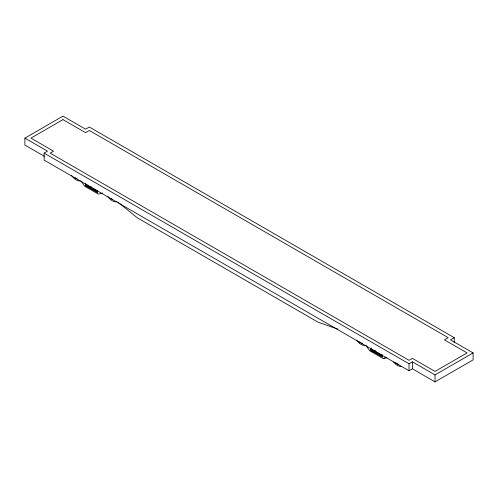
<?xml version="1.0" encoding="UTF-8"?>
<svg xmlns="http://www.w3.org/2000/svg" width="498" height="498" viewBox="0 0 498 498"><rect width="100%" height="100%" fill="white"/><g stroke="black" fill="none" stroke-linecap="round" stroke-linejoin="round"><path stroke-width="0.75" d="M44.857 156.602L24.9 145.08L24.9 138.114L62.972 116.134L85.588 129.194L89.36 127.015L454.251 337.688L454.251 342.331M454.251 337.688L450.485 339.86L473.1 352.92L473.1 359.886L435.028 381.866L412.412 368.806L409.02 370.767L44.123 160.095L44.123 153.135L47.515 151.174L24.9 138.114M85.463 183.364L85.463 185.617L97.452 192.321L97.452 190.821M91.551 188.916L91.364 186.775M85.463 185.617L97.452 192.321M371.197 347.978L371.197 349.496L371.57 349.279L375.965 351.812M370.437 348.65L370.437 350.15L382.427 356.854L382.427 355.354M376.532 353.443L376.339 352.055M370.437 350.15L382.427 356.854M365.787 345.257L369.746 350.804L383.317 358.641L384.823 357.769M44.123 153.135L409.02 363.801L412.412 361.841L435.028 374.901L473.1 352.92M102.656 193.043L98.336 194.108L84.766 186.277L80.807 180.724M383.317 358.641L386.915 357.751M337.868 329.085L318.172 322.231L137.23 217.769L118.188 202.375M381.866 355.217L377.472 352.684L377.092 352.901L381.487 355.435M371.197 349.496L375.585 352.03L375.585 350.517M435.028 374.901L435.028 381.866M412.412 361.841L412.412 368.806M409.02 363.801L409.02 370.767M382.24 354.707L382.24 356.96M370.63 348.538L370.63 350.038M97.259 190.18L97.259 192.427M85.65 183.258L85.65 185.505M398.823 364.436A8.522 4.918 60 0 1 395.705 362.637M400.952 366.335A10.446 6.032 60 0 1 393.569 362.071M364.766 345.438A10.446 6.032 60 0 1 356.58 340.09M362.631 343.545A8.522 4.918 60 0 1 361.075 342.879M360.552 342.556A8.522 4.918 60 0 1 359.512 341.746M79.786 180.911A10.446 6.032 60 0 1 71.6 175.564M77.14 178.85A8.522 4.918 60 0 1 75.049 177.643M117.03 201.559A10.446 6.032 60 0 1 107.786 196.455M112.28 199.244A8.522 4.918 60 0 1 111.235 198.534M62.972 119.62L30.932 138.114L53.547 151.174L50.155 153.135L409.02 360.322L412.412 358.361L435.028 371.421L467.068 352.92L444.453 339.86L448.219 337.688L89.36 130.501L85.588 132.673L62.972 119.62M86.59 184.746L86.216 184.963L90.611 187.497L90.985 187.285L86.59 184.746M92.491 188.151L92.118 188.369L96.506 190.908L96.886 190.69L92.491 188.151"/></g></svg>
